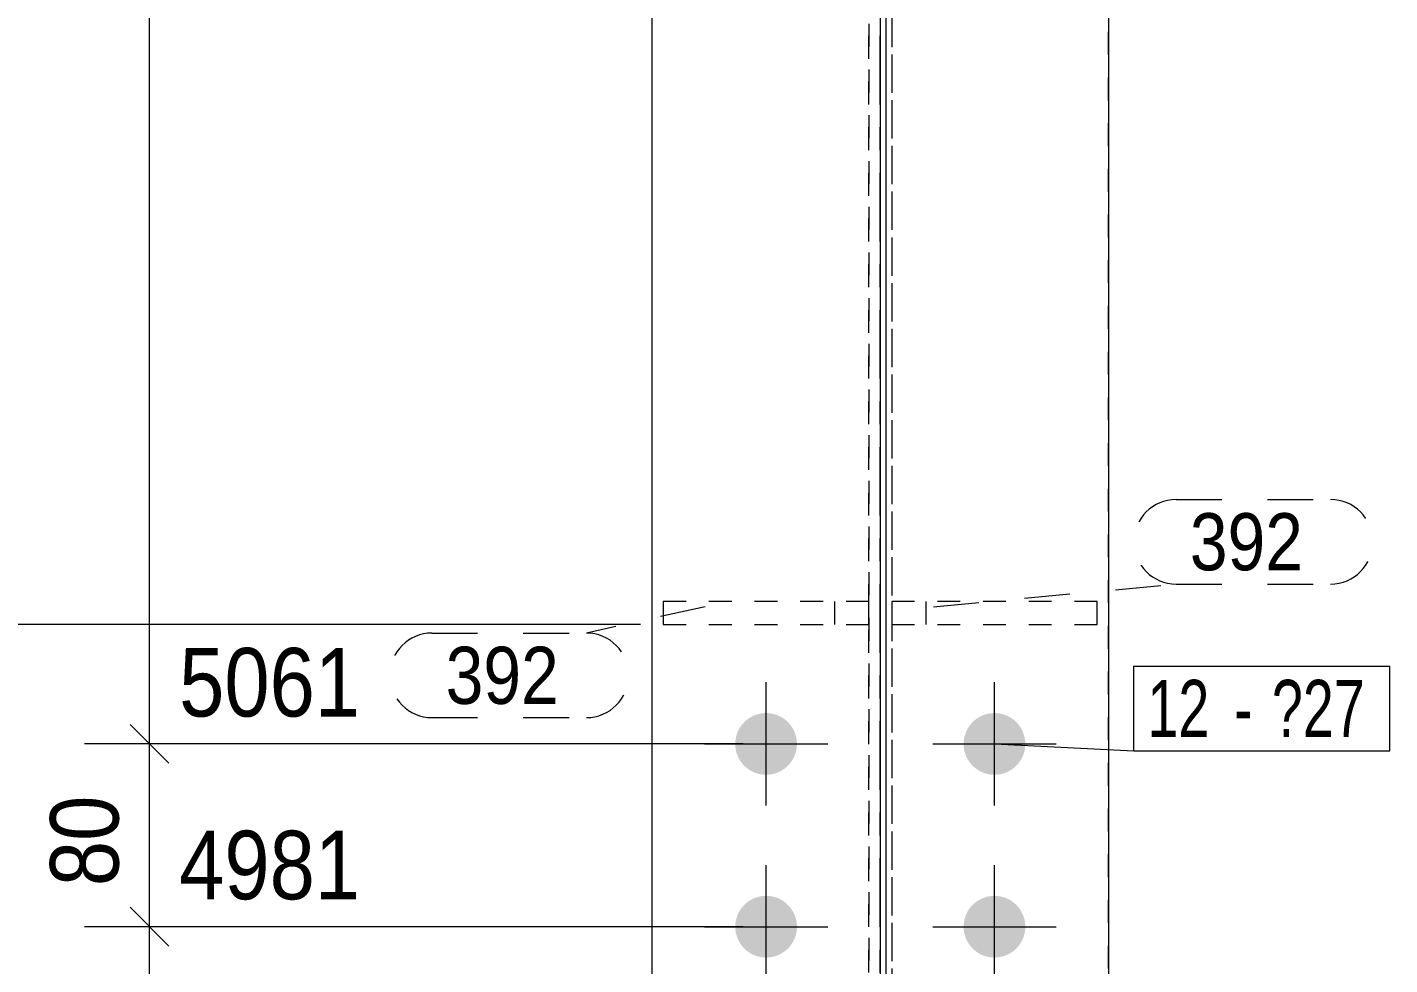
# Model space of a CAD drawing. Header units: millimetres. Extents: x 2 to 579, y 1 to 825.
# Drawn here: x 41 to 100.6, y 268.6 to 309.7 of the extents above; entities that cross this region are included whole.
import ezdxf

# ---------------------------------------------------------------- set-up
doc = ezdxf.new("R2010")
doc.units = ezdxf.units.MM
for name, pattern in [('XKITLINE00', [0]), ('XKITLINE01', [4, 1, -1, 1, -1]), ('XKITLINE02', [4, 2, -2]), ('XKITLINE03', [6, 3, -1, 1, -1])]:
    doc.linetypes.add(name, pattern=pattern)
for name, color, linetype, lineweight in [('Bolt', 3, 'Continuous', 0), ('BoltMark', 7, 'Continuous', 0), ('Dimensions', 7, 'Continuous', 0), ('Part', 2, 'Continuous', 0), ('PartMark', 7, 'Continuous', 0)]:
    doc.layers.add(name, color=color, linetype=linetype, lineweight=lineweight)
doc.styles.add('ARIAL', font='ARIAL.TTF')
doc.styles.add('ARIAL_NARROW', font='ARIALN.TTF')

# ---------------------------------------------------------------- blocks, each defined once
blk = doc.blocks.new('*A49')
at = {"layer": 'Bolt'}
for points in [[(71.955, 278.315), (71.956, 278.349), (71.958, 278.382), (71.961, 278.415), (71.965, 278.448), (71.969, 278.48), (71.974, 278.513), (71.98, 278.546), (71.987, 278.578), (71.995, 278.61), (72.003, 278.642), (72.013, 278.674), (72.023, 278.706), (72.033, 278.737), (72.045, 278.768), (72.057, 278.799), (72.07, 278.829), (72.084, 278.859), (72.099, 278.889), (72.114, 278.919), (72.13, 278.948), (72.146, 278.976), (72.164, 279.005), (72.182, 279.032), (72.201, 279.06), (72.22, 279.086), (72.24, 279.113), (72.261, 279.139), (72.282, 279.164), (72.304, 279.189), (72.327, 279.213), (72.35, 279.237), (72.374, 279.26), (72.398, 279.283), (72.423, 279.305), (72.448, 279.326), (72.474, 279.347), (72.5, 279.367), (72.527, 279.386), (72.554, 279.405), (72.582, 279.423), (72.61, 279.44), (72.639, 279.457), (72.668, 279.473), (72.697, 279.488), (72.727, 279.503), (72.757, 279.516), (72.788, 279.53), (72.819, 279.542), (72.85, 279.553), (72.881, 279.564), (72.913, 279.574), (72.944, 279.583), (72.976, 279.592), (73.009, 279.599), (73.041, 279.606), (73.074, 279.612), (73.106, 279.618), (73.139, 279.622), (73.172, 279.626), (73.205, 279.629), (73.238, 279.631), (73.271, 279.632), (73.304, 279.632), (73.338, 279.632), (73.371, 279.631), (73.404, 279.629), (73.437, 279.626), (73.47, 279.622), (73.502, 279.618), (73.535, 279.612), (73.568, 279.606), (73.6, 279.599), (73.632, 279.592), (73.664, 279.583), (73.696, 279.574), (73.728, 279.564), (73.759, 279.553), (73.79, 279.542), (73.821, 279.53), (73.851, 279.516), (73.882, 279.503), (73.911, 279.488), (73.941, 279.473), (73.97, 279.457), (73.998, 279.44), (74.027, 279.423), (74.054, 279.405), (74.082, 279.386), (74.109, 279.367), (74.135, 279.347), (74.161, 279.326), (74.186, 279.305), (74.211, 279.283), (74.235, 279.26), (74.259, 279.237), (74.282, 279.213), (74.305, 279.189), (74.327, 279.164), (74.348, 279.139), (74.369, 279.113), (74.389, 279.086), (74.408, 279.06), (74.427, 279.032), (74.445, 279.005), (74.462, 278.976), (74.479, 278.948), (74.495, 278.919), (74.51, 278.889), (74.525, 278.859), (74.539, 278.829), (74.552, 278.799), (74.564, 278.768), (74.575, 278.737), (74.586, 278.706), (74.596, 278.674), (74.605, 278.642), (74.614, 278.61), (74.622, 278.578), (74.628, 278.546), (74.635, 278.513), (74.64, 278.48), (74.644, 278.448), (74.648, 278.415), (74.651, 278.382), (74.653, 278.349), (74.654, 278.315), (74.654, 278.282), (74.654, 278.249), (74.653, 278.216), (74.651, 278.183), (74.648, 278.15), (74.644, 278.117), (74.64, 278.084), (74.635, 278.051), (74.628, 278.019), (74.622, 277.987), (74.614, 277.954), (74.605, 277.922), (74.596, 277.89), (74.586, 277.859), (74.575, 277.827), (74.564, 277.796), (74.552, 277.766), (74.539, 277.735), (74.525, 277.705), (74.51, 277.675), (74.495, 277.646), (74.479, 277.617), (74.462, 277.588), (74.445, 277.56), (74.427, 277.532), (74.408, 277.505), (74.389, 277.478), (74.369, 277.452), (74.348, 277.426), (74.327, 277.401), (74.305, 277.376), (74.282, 277.351), (74.259, 277.328), (74.235, 277.305), (74.211, 277.282), (74.186, 277.26), (74.161, 277.239), (74.135, 277.218), (74.109, 277.198), (74.082, 277.179), (74.054, 277.16), (74.027, 277.142), (73.998, 277.124), (73.97, 277.108), (73.941, 277.092), (73.911, 277.076), (73.882, 277.062), (73.851, 277.048), (73.821, 277.035), (73.79, 277.023), (73.759, 277.011), (73.728, 277), (73.696, 276.99), (73.664, 276.981), (73.632, 276.973), (73.6, 276.965), (73.568, 276.958), (73.535, 276.952), (73.502, 276.947), (73.47, 276.942), (73.437, 276.939), (73.404, 276.936), (73.371, 276.934), (73.338, 276.933), (73.304, 276.932), (73.271, 276.933), (73.238, 276.934), (73.205, 276.936), (73.172, 276.939), (73.139, 276.942), (73.106, 276.947), (73.074, 276.952), (73.041, 276.958), (73.009, 276.965), (72.976, 276.973), (72.944, 276.981), (72.913, 276.99), (72.881, 277), (72.85, 277.011), (72.819, 277.023), (72.788, 277.035), (72.757, 277.048), (72.727, 277.062), (72.697, 277.076), (72.668, 277.092), (72.639, 277.108), (72.61, 277.124), (72.582, 277.142), (72.554, 277.16), (72.527, 277.179), (72.5, 277.198), (72.474, 277.218), (72.448, 277.239), (72.423, 277.26), (72.398, 277.282), (72.374, 277.305), (72.35, 277.328), (72.327, 277.351), (72.304, 277.376), (72.282, 277.401), (72.261, 277.426), (72.24, 277.452), (72.22, 277.478), (72.201, 277.505), (72.182, 277.532), (72.164, 277.56), (72.146, 277.588), (72.13, 277.617), (72.114, 277.646), (72.099, 277.675), (72.084, 277.705), (72.07, 277.735), (72.057, 277.766), (72.045, 277.796), (72.033, 277.827), (72.023, 277.859), (72.013, 277.89), (72.003, 277.922), (71.995, 277.954), (71.987, 277.987), (71.98, 278.019), (71.974, 278.051), (71.969, 278.084), (71.965, 278.117), (71.961, 278.15), (71.958, 278.183), (71.956, 278.216), (71.955, 278.249), (71.954, 278.282)], [(81.955, 278.315), (81.956, 278.349), (81.958, 278.382), (81.961, 278.415), (81.965, 278.448), (81.969, 278.48), (81.974, 278.513), (81.98, 278.546), (81.987, 278.578), (81.995, 278.61), (82.003, 278.642), (82.013, 278.674), (82.023, 278.706), (82.033, 278.737), (82.045, 278.768), (82.057, 278.799), (82.07, 278.829), (82.084, 278.859), (82.099, 278.889), (82.114, 278.919), (82.13, 278.948), (82.146, 278.976), (82.164, 279.005), (82.182, 279.032), (82.201, 279.06), (82.22, 279.086), (82.24, 279.113), (82.261, 279.139), (82.282, 279.164), (82.304, 279.189), (82.327, 279.213), (82.35, 279.237), (82.374, 279.26), (82.398, 279.283), (82.423, 279.305), (82.448, 279.326), (82.474, 279.347), (82.5, 279.367), (82.527, 279.386), (82.554, 279.405), (82.582, 279.423), (82.61, 279.44), (82.639, 279.457), (82.668, 279.473), (82.697, 279.488), (82.727, 279.503), (82.757, 279.516), (82.788, 279.53), (82.819, 279.542), (82.85, 279.553), (82.881, 279.564), (82.913, 279.574), (82.944, 279.583), (82.976, 279.592), (83.009, 279.599), (83.041, 279.606), (83.074, 279.612), (83.106, 279.618), (83.139, 279.622), (83.172, 279.626), (83.205, 279.629), (83.238, 279.631), (83.271, 279.632), (83.304, 279.632), (83.338, 279.632), (83.371, 279.631), (83.404, 279.629), (83.437, 279.626), (83.47, 279.622), (83.502, 279.618), (83.535, 279.612), (83.568, 279.606), (83.6, 279.599), (83.632, 279.592), (83.664, 279.583), (83.696, 279.574), (83.728, 279.564), (83.759, 279.553), (83.79, 279.542), (83.821, 279.53), (83.851, 279.516), (83.882, 279.503), (83.911, 279.488), (83.941, 279.473), (83.97, 279.457), (83.998, 279.44), (84.027, 279.423), (84.054, 279.405), (84.082, 279.386), (84.109, 279.367), (84.135, 279.347), (84.161, 279.326), (84.186, 279.305), (84.211, 279.283), (84.235, 279.26), (84.259, 279.237), (84.282, 279.213), (84.305, 279.189), (84.327, 279.164), (84.348, 279.139), (84.369, 279.113), (84.389, 279.086), (84.408, 279.06), (84.427, 279.032), (84.445, 279.005), (84.462, 278.976), (84.479, 278.948), (84.495, 278.919), (84.51, 278.889), (84.525, 278.859), (84.539, 278.829), (84.552, 278.799), (84.564, 278.768), (84.575, 278.737), (84.586, 278.706), (84.596, 278.674), (84.605, 278.642), (84.614, 278.61), (84.622, 278.578), (84.628, 278.546), (84.635, 278.513), (84.64, 278.48), (84.644, 278.448), (84.648, 278.415), (84.651, 278.382), (84.653, 278.349), (84.654, 278.315), (84.654, 278.282), (84.654, 278.249), (84.653, 278.216), (84.651, 278.183), (84.648, 278.15), (84.644, 278.117), (84.64, 278.084), (84.635, 278.051), (84.628, 278.019), (84.622, 277.987), (84.614, 277.954), (84.605, 277.922), (84.596, 277.89), (84.586, 277.859), (84.575, 277.827), (84.564, 277.796), (84.552, 277.766), (84.539, 277.735), (84.525, 277.705), (84.51, 277.675), (84.495, 277.646), (84.479, 277.617), (84.462, 277.588), (84.445, 277.56), (84.427, 277.532), (84.408, 277.505), (84.389, 277.478), (84.369, 277.452), (84.348, 277.426), (84.327, 277.401), (84.305, 277.376), (84.282, 277.351), (84.259, 277.328), (84.235, 277.305), (84.211, 277.282), (84.186, 277.26), (84.161, 277.239), (84.135, 277.218), (84.109, 277.198), (84.082, 277.179), (84.054, 277.16), (84.027, 277.142), (83.998, 277.124), (83.97, 277.108), (83.941, 277.092), (83.911, 277.076), (83.882, 277.062), (83.851, 277.048), (83.821, 277.035), (83.79, 277.023), (83.759, 277.011), (83.728, 277), (83.696, 276.99), (83.664, 276.981), (83.632, 276.973), (83.6, 276.965), (83.568, 276.958), (83.535, 276.952), (83.502, 276.947), (83.47, 276.942), (83.437, 276.939), (83.404, 276.936), (83.371, 276.934), (83.338, 276.933), (83.304, 276.932), (83.271, 276.933), (83.238, 276.934), (83.205, 276.936), (83.172, 276.939), (83.139, 276.942), (83.106, 276.947), (83.074, 276.952), (83.041, 276.958), (83.009, 276.965), (82.976, 276.973), (82.944, 276.981), (82.913, 276.99), (82.881, 277), (82.85, 277.011), (82.819, 277.023), (82.788, 277.035), (82.757, 277.048), (82.727, 277.062), (82.697, 277.076), (82.668, 277.092), (82.639, 277.108), (82.61, 277.124), (82.582, 277.142), (82.554, 277.16), (82.527, 277.179), (82.5, 277.198), (82.474, 277.218), (82.448, 277.239), (82.423, 277.26), (82.398, 277.282), (82.374, 277.305), (82.35, 277.328), (82.327, 277.351), (82.304, 277.376), (82.282, 277.401), (82.261, 277.426), (82.24, 277.452), (82.22, 277.478), (82.201, 277.505), (82.182, 277.532), (82.164, 277.56), (82.146, 277.588), (82.13, 277.617), (82.114, 277.646), (82.099, 277.675), (82.084, 277.705), (82.07, 277.735), (82.057, 277.766), (82.045, 277.796), (82.033, 277.827), (82.023, 277.859), (82.013, 277.89), (82.003, 277.922), (81.995, 277.954), (81.987, 277.987), (81.98, 278.019), (81.974, 278.051), (81.969, 278.084), (81.965, 278.117), (81.961, 278.15), (81.958, 278.183), (81.956, 278.216), (81.955, 278.249), (81.954, 278.282)], [(71.955, 270.315), (71.956, 270.349), (71.958, 270.382), (71.961, 270.415), (71.965, 270.448), (71.969, 270.48), (71.974, 270.513), (71.98, 270.546), (71.987, 270.578), (71.995, 270.61), (72.003, 270.642), (72.013, 270.674), (72.023, 270.706), (72.033, 270.737), (72.045, 270.768), (72.057, 270.799), (72.07, 270.829), (72.084, 270.859), (72.099, 270.889), (72.114, 270.919), (72.13, 270.948), (72.146, 270.976), (72.164, 271.005), (72.182, 271.032), (72.201, 271.06), (72.22, 271.086), (72.24, 271.113), (72.261, 271.139), (72.282, 271.164), (72.304, 271.189), (72.327, 271.213), (72.35, 271.237), (72.374, 271.26), (72.398, 271.283), (72.423, 271.305), (72.448, 271.326), (72.474, 271.347), (72.5, 271.367), (72.527, 271.386), (72.554, 271.405), (72.582, 271.423), (72.61, 271.44), (72.639, 271.457), (72.668, 271.473), (72.697, 271.488), (72.727, 271.503), (72.757, 271.516), (72.788, 271.53), (72.819, 271.542), (72.85, 271.553), (72.881, 271.564), (72.913, 271.574), (72.944, 271.583), (72.976, 271.592), (73.009, 271.599), (73.041, 271.606), (73.074, 271.612), (73.106, 271.618), (73.139, 271.622), (73.172, 271.626), (73.205, 271.629), (73.238, 271.631), (73.271, 271.632), (73.304, 271.632), (73.338, 271.632), (73.371, 271.631), (73.404, 271.629), (73.437, 271.626), (73.47, 271.622), (73.502, 271.618), (73.535, 271.612), (73.568, 271.606), (73.6, 271.599), (73.632, 271.592), (73.664, 271.583), (73.696, 271.574), (73.728, 271.564), (73.759, 271.553), (73.79, 271.542), (73.821, 271.53), (73.851, 271.516), (73.882, 271.503), (73.911, 271.488), (73.941, 271.473), (73.97, 271.457), (73.998, 271.44), (74.027, 271.423), (74.054, 271.405), (74.082, 271.386), (74.109, 271.367), (74.135, 271.347), (74.161, 271.326), (74.186, 271.305), (74.211, 271.283), (74.235, 271.26), (74.259, 271.237), (74.282, 271.213), (74.305, 271.189), (74.327, 271.164), (74.348, 271.139), (74.369, 271.113), (74.389, 271.086), (74.408, 271.06), (74.427, 271.032), (74.445, 271.005), (74.462, 270.976), (74.479, 270.948), (74.495, 270.919), (74.51, 270.889), (74.525, 270.859), (74.539, 270.829), (74.552, 270.799), (74.564, 270.768), (74.575, 270.737), (74.586, 270.706), (74.596, 270.674), (74.605, 270.642), (74.614, 270.61), (74.622, 270.578), (74.628, 270.546), (74.635, 270.513), (74.64, 270.48), (74.644, 270.448), (74.648, 270.415), (74.651, 270.382), (74.653, 270.349), (74.654, 270.315), (74.654, 270.282), (74.654, 270.249), (74.653, 270.216), (74.651, 270.183), (74.648, 270.15), (74.644, 270.117), (74.64, 270.084), (74.635, 270.051), (74.628, 270.019), (74.622, 269.987), (74.614, 269.954), (74.605, 269.922), (74.596, 269.89), (74.586, 269.859), (74.575, 269.827), (74.564, 269.796), (74.552, 269.766), (74.539, 269.735), (74.525, 269.705), (74.51, 269.675), (74.495, 269.646), (74.479, 269.617), (74.462, 269.588), (74.445, 269.56), (74.427, 269.532), (74.408, 269.505), (74.389, 269.478), (74.369, 269.452), (74.348, 269.426), (74.327, 269.401), (74.305, 269.376), (74.282, 269.351), (74.259, 269.328), (74.235, 269.305), (74.211, 269.282), (74.186, 269.26), (74.161, 269.239), (74.135, 269.218), (74.109, 269.198), (74.082, 269.179), (74.054, 269.16), (74.027, 269.142), (73.998, 269.124), (73.97, 269.108), (73.941, 269.092), (73.911, 269.076), (73.882, 269.062), (73.851, 269.048), (73.821, 269.035), (73.79, 269.023), (73.759, 269.011), (73.728, 269), (73.696, 268.99), (73.664, 268.981), (73.632, 268.973), (73.6, 268.965), (73.568, 268.958), (73.535, 268.952), (73.502, 268.947), (73.47, 268.942), (73.437, 268.939), (73.404, 268.936), (73.371, 268.934), (73.338, 268.933), (73.304, 268.932), (73.271, 268.933), (73.238, 268.934), (73.205, 268.936), (73.172, 268.939), (73.139, 268.942), (73.106, 268.947), (73.074, 268.952), (73.041, 268.958), (73.009, 268.965), (72.976, 268.973), (72.944, 268.981), (72.913, 268.99), (72.881, 269), (72.85, 269.011), (72.819, 269.023), (72.788, 269.035), (72.757, 269.048), (72.727, 269.062), (72.697, 269.076), (72.668, 269.092), (72.639, 269.108), (72.61, 269.124), (72.582, 269.142), (72.554, 269.16), (72.527, 269.179), (72.5, 269.198), (72.474, 269.218), (72.448, 269.239), (72.423, 269.26), (72.398, 269.282), (72.374, 269.305), (72.35, 269.328), (72.327, 269.351), (72.304, 269.376), (72.282, 269.401), (72.261, 269.426), (72.24, 269.452), (72.22, 269.478), (72.201, 269.505), (72.182, 269.532), (72.164, 269.56), (72.146, 269.588), (72.13, 269.617), (72.114, 269.646), (72.099, 269.675), (72.084, 269.705), (72.07, 269.735), (72.057, 269.766), (72.045, 269.796), (72.033, 269.827), (72.023, 269.859), (72.013, 269.89), (72.003, 269.922), (71.995, 269.954), (71.987, 269.987), (71.98, 270.019), (71.974, 270.051), (71.969, 270.084), (71.965, 270.117), (71.961, 270.15), (71.958, 270.183), (71.956, 270.216), (71.955, 270.249), (71.954, 270.282)], [(81.955, 270.315), (81.956, 270.349), (81.958, 270.382), (81.961, 270.415), (81.965, 270.448), (81.969, 270.48), (81.974, 270.513), (81.98, 270.546), (81.987, 270.578), (81.995, 270.61), (82.003, 270.642), (82.013, 270.674), (82.023, 270.706), (82.033, 270.737), (82.045, 270.768), (82.057, 270.799), (82.07, 270.829), (82.084, 270.859), (82.099, 270.889), (82.114, 270.919), (82.13, 270.948), (82.146, 270.976), (82.164, 271.005), (82.182, 271.032), (82.201, 271.06), (82.22, 271.086), (82.24, 271.113), (82.261, 271.139), (82.282, 271.164), (82.304, 271.189), (82.327, 271.213), (82.35, 271.237), (82.374, 271.26), (82.398, 271.283), (82.423, 271.305), (82.448, 271.326), (82.474, 271.347), (82.5, 271.367), (82.527, 271.386), (82.554, 271.405), (82.582, 271.423), (82.61, 271.44), (82.639, 271.457), (82.668, 271.473), (82.697, 271.488), (82.727, 271.503), (82.757, 271.516), (82.788, 271.53), (82.819, 271.542), (82.85, 271.553), (82.881, 271.564), (82.913, 271.574), (82.944, 271.583), (82.976, 271.592), (83.009, 271.599), (83.041, 271.606), (83.074, 271.612), (83.106, 271.618), (83.139, 271.622), (83.172, 271.626), (83.205, 271.629), (83.238, 271.631), (83.271, 271.632), (83.304, 271.632), (83.338, 271.632), (83.371, 271.631), (83.404, 271.629), (83.437, 271.626), (83.47, 271.622), (83.502, 271.618), (83.535, 271.612), (83.568, 271.606), (83.6, 271.599), (83.632, 271.592), (83.664, 271.583), (83.696, 271.574), (83.728, 271.564), (83.759, 271.553), (83.79, 271.542), (83.821, 271.53), (83.851, 271.516), (83.882, 271.503), (83.911, 271.488), (83.941, 271.473), (83.97, 271.457), (83.998, 271.44), (84.027, 271.423), (84.054, 271.405), (84.082, 271.386), (84.109, 271.367), (84.135, 271.347), (84.161, 271.326), (84.186, 271.305), (84.211, 271.283), (84.235, 271.26), (84.259, 271.237), (84.282, 271.213), (84.305, 271.189), (84.327, 271.164), (84.348, 271.139), (84.369, 271.113), (84.389, 271.086), (84.408, 271.06), (84.427, 271.032), (84.445, 271.005), (84.462, 270.976), (84.479, 270.948), (84.495, 270.919), (84.51, 270.889), (84.525, 270.859), (84.539, 270.829), (84.552, 270.799), (84.564, 270.768), (84.575, 270.737), (84.586, 270.706), (84.596, 270.674), (84.605, 270.642), (84.614, 270.61), (84.622, 270.578), (84.628, 270.546), (84.635, 270.513), (84.64, 270.48), (84.644, 270.448), (84.648, 270.415), (84.651, 270.382), (84.653, 270.349), (84.654, 270.315), (84.654, 270.282), (84.654, 270.249), (84.653, 270.216), (84.651, 270.183), (84.648, 270.15), (84.644, 270.117), (84.64, 270.084), (84.635, 270.051), (84.628, 270.019), (84.622, 269.987), (84.614, 269.954), (84.605, 269.922), (84.596, 269.89), (84.586, 269.859), (84.575, 269.827), (84.564, 269.796), (84.552, 269.766), (84.539, 269.735), (84.525, 269.705), (84.51, 269.675), (84.495, 269.646), (84.479, 269.617), (84.462, 269.588), (84.445, 269.56), (84.427, 269.532), (84.408, 269.505), (84.389, 269.478), (84.369, 269.452), (84.348, 269.426), (84.327, 269.401), (84.305, 269.376), (84.282, 269.351), (84.259, 269.328), (84.235, 269.305), (84.211, 269.282), (84.186, 269.26), (84.161, 269.239), (84.135, 269.218), (84.109, 269.198), (84.082, 269.179), (84.054, 269.16), (84.027, 269.142), (83.998, 269.124), (83.97, 269.108), (83.941, 269.092), (83.911, 269.076), (83.882, 269.062), (83.851, 269.048), (83.821, 269.035), (83.79, 269.023), (83.759, 269.011), (83.728, 269), (83.696, 268.99), (83.664, 268.981), (83.632, 268.973), (83.6, 268.965), (83.568, 268.958), (83.535, 268.952), (83.502, 268.947), (83.47, 268.942), (83.437, 268.939), (83.404, 268.936), (83.371, 268.934), (83.338, 268.933), (83.304, 268.932), (83.271, 268.933), (83.238, 268.934), (83.205, 268.936), (83.172, 268.939), (83.139, 268.942), (83.106, 268.947), (83.074, 268.952), (83.041, 268.958), (83.009, 268.965), (82.976, 268.973), (82.944, 268.981), (82.913, 268.99), (82.881, 269), (82.85, 269.011), (82.819, 269.023), (82.788, 269.035), (82.757, 269.048), (82.727, 269.062), (82.697, 269.076), (82.668, 269.092), (82.639, 269.108), (82.61, 269.124), (82.582, 269.142), (82.554, 269.16), (82.527, 269.179), (82.5, 269.198), (82.474, 269.218), (82.448, 269.239), (82.423, 269.26), (82.398, 269.282), (82.374, 269.305), (82.35, 269.328), (82.327, 269.351), (82.304, 269.376), (82.282, 269.401), (82.261, 269.426), (82.24, 269.452), (82.22, 269.478), (82.201, 269.505), (82.182, 269.532), (82.164, 269.56), (82.146, 269.588), (82.13, 269.617), (82.114, 269.646), (82.099, 269.675), (82.084, 269.705), (82.07, 269.735), (82.057, 269.766), (82.045, 269.796), (82.033, 269.827), (82.023, 269.859), (82.013, 269.89), (82.003, 269.922), (81.995, 269.954), (81.987, 269.987), (81.98, 270.019), (81.974, 270.051), (81.969, 270.084), (81.965, 270.117), (81.961, 270.15), (81.958, 270.183), (81.956, 270.216), (81.955, 270.249), (81.954, 270.282)]]:
    blk.add_hatch(color=3, dxfattribs=at).paths.add_polyline_path(points, flags=17)
at = {"layer": 'Bolt', "color": 3, "linetype": 'XKITLINE00', "lineweight": 0}
for p, q in [((73.304, 275.582), (73.304, 280.982)), ((83.304, 275.582), (83.304, 280.982)), ((70.604, 278.282), (76.004, 278.282)), ((80.604, 278.282), (86.004, 278.282)), ((73.304, 267.582), (73.304, 272.982)), ((83.304, 267.582), (83.304, 272.982)), ((70.604, 270.282), (76.004, 270.282)), ((80.604, 270.282), (86.004, 270.282))]:
    blk.add_line(p, q, dxfattribs=at)
blk = doc.blocks.new('*A62')
at = {"layer": 'Part', "color": 2, "linetype": 'XKITLINE00', "lineweight": 0}
for p, q in [((68.304, 667.574), (68.304, 150.275)), ((88.304, 667.574), (88.304, 150.275))]:
    blk.add_line(p, q, dxfattribs=at)
at = {"layer": 'Part', "color": 7, "linetype": 'XKITLINE01', "lineweight": 0}
for p, q in [((77.804, 150.275), (77.804, 666.456)), ((78.804, 666.456), (78.804, 150.275))]:
    blk.add_line(p, q, dxfattribs=at)
at = {"layer": 'Part', "color": 7, "linetype": 'XKITLINE03', "lineweight": 0}
blk.add_line((78.304, 150.275), (78.304, 660.1), dxfattribs=at)
blk = doc.blocks.new('*A75')
at = {"layer": 'Part', "color": 7, "linetype": 'XKITLINE01', "lineweight": 0}
for p, q in [((77.804, 631.797), (77.804, 232.626)), ((78.804, 631.778), (78.804, 232.626)), ((68.304, 603.982), (68.304, 232.451)), ((88.304, 232.451), (88.304, 603.982))]:
    blk.add_line(p, q, dxfattribs=at)
blk = doc.blocks.new('*A78')
at = {"layer": 'Part', "color": 7, "linetype": 'XKITLINE01', "lineweight": 0}
for p, q in [((77.804, 284.514), (68.804, 284.514)), ((68.804, 284.514), (68.804, 283.514)), ((76.304, 284.514), (76.304, 283.514)), ((77.804, 283.514), (77.804, 284.514)), ((68.804, 283.514), (77.804, 283.514))]:
    blk.add_line(p, q, dxfattribs=at)
blk = doc.blocks.new('*A79')
at = {"layer": 'Part', "color": 7, "linetype": 'XKITLINE01', "lineweight": 0}
for p, q in [((87.804, 284.514), (78.804, 284.514)), ((78.804, 284.514), (78.804, 283.514)), ((80.304, 284.514), (80.304, 283.514)), ((87.804, 283.514), (87.804, 284.514)), ((78.804, 283.514), (87.804, 283.514))]:
    blk.add_line(p, q, dxfattribs=at)
blk = doc.blocks.new('*A204')
at = {"layer": 'Dimensions', "color": 7, "linetype": 'XKITLINE00', "lineweight": 0}
blk.add_line((67.804, 283.514), (23.454, 283.514), dxfattribs=at)
blk = doc.blocks.new('*A206')
at = {"layer": 'Dimensions', "color": 7, "linetype": 'XKITLINE00', "lineweight": 0}
for p, q in [((46.304, 278.282), (46.304, 667.574)), ((45.456, 279.131), (47.153, 277.434)), ((72.304, 278.282), (43.454, 278.282))]:
    blk.add_line(p, q, dxfattribs=at)
at = {"layer": 'Dimensions', "color": 3}
blk.add_point((46.304, 278.282), dxfattribs=at)
blk = doc.blocks.new('*A207')
at = {"layer": 'Dimensions', "color": 7, "linetype": 'XKITLINE00', "lineweight": 0}
for p, q in [((78.304, 549.151), (78.304, 175.775)), ((78.554, 549.151), (78.554, 175.775))]:
    blk.add_line(p, q, dxfattribs=at)
blk = doc.blocks.new('*A208')
at = {"layer": 'Dimensions', "color": 7, "linetype": 'XKITLINE00', "lineweight": 0}
for p, q in [((78.304, 419.151), (78.304, 187.775)), ((78.554, 419.151), (78.554, 187.775))]:
    blk.add_line(p, q, dxfattribs=at)
blk = doc.blocks.new('*A220')
at = {"layer": 'Dimensions', "color": 7, "linetype": 'XKITLINE00', "lineweight": 0}
blk.add_line((67.804, 283.514), (23.454, 283.514), dxfattribs=at)
blk = doc.blocks.new('*A225')
at = {"layer": 'Dimensions', "color": 7, "linetype": 'XKITLINE00', "lineweight": 0}
for p, q in [((45.456, 271.131), (47.153, 269.434)), ((72.304, 270.282), (43.454, 270.282)), ((46.304, 262.282), (46.304, 270.282)), ((45.456, 263.131), (47.153, 261.434)), ((72.304, 262.282), (43.454, 262.282))]:
    blk.add_line(p, q, dxfattribs=at)
at = {"layer": 'Dimensions', "color": 3}
for p in [(46.304, 270.282), (46.304, 262.282)]:
    blk.add_point(p, dxfattribs=at)
at = {"layer": 'Dimensions', "color": 3, "style": 'ARIAL', "width": 0.85}
blk.add_text('4981', height=3, dxfattribs=at).set_placement((47.604, 271.482))
blk.add_text('80', height=3, rotation=90.00021, dxfattribs=at).set_placement((44.954, 264.057))
blk = doc.blocks.new('*A226')
at = {"layer": 'Dimensions', "color": 7, "linetype": 'XKITLINE00', "lineweight": 0}
for p, q in [((45.456, 279.131), (47.153, 277.434)), ((72.304, 278.282), (43.454, 278.282)), ((46.304, 270.282), (46.304, 278.282)), ((45.456, 271.131), (47.153, 269.434)), ((72.304, 270.282), (43.454, 270.282))]:
    blk.add_line(p, q, dxfattribs=at)
at = {"layer": 'Dimensions', "color": 3}
for p in [(46.304, 278.282), (46.304, 270.282)]:
    blk.add_point(p, dxfattribs=at)
at = {"layer": 'Dimensions', "color": 3, "style": 'ARIAL', "width": 0.85}
blk.add_text('5061', height=3, dxfattribs=at).set_placement((47.604, 279.482))
blk.add_text('80', height=3, rotation=90.00021, dxfattribs=at).set_placement((44.954, 272.057))
blk = doc.blocks.new('*A231')
at = {"layer": 'Dimensions', "color": 7, "linetype": 'XKITLINE00', "lineweight": 0}
for p, q in [((78.304, 309.151), (78.304, 155.775)), ((78.554, 309.151), (78.554, 155.775))]:
    blk.add_line(p, q, dxfattribs=at)
blk = doc.blocks.new('*A233')
at = {"layer": 'BoltMark', "color": 7, "linetype": 'XKITLINE00', "lineweight": 0}
for p, q in [((89.404, 281.685), (100.613, 281.685)), ((89.404, 277.985), (89.404, 281.685)), ((100.613, 277.985), (100.613, 281.685)), ((83.304, 278.282), (89.404, 277.985)), ((89.404, 277.985), (100.613, 277.985))]:
    blk.add_line(p, q, dxfattribs=at)
at = {"layer": 'BoltMark', "color": 3, "style": 'ARIAL_NARROW', "width": 0.85}
for s, p in [('12', (90.004, 278.585)), ('?27', (95.453, 278.585)), ('-', (93.794, 278.585))]:
    blk.add_text(s, height=2.5, dxfattribs=at).set_placement(p)
blk = doc.blocks.new('*A236')
at = {"layer": 'PartMark', "color": 7, "linetype": 'XKITLINE02', "lineweight": 0}
for p, q in [((91.26, 288.982), (98.023, 288.982)), ((80.634, 284.285), (91.26, 285.282)), ((91.26, 285.282), (98.023, 285.282))]:
    blk.add_line(p, q, dxfattribs=at)
for centre, start, end in [((91.26, 287.132), 90, 270), ((98.023, 287.132), 270, 90)]:
    blk.add_arc(centre, 1.85, start, end, dxfattribs=at)
at = {"layer": 'PartMark', "color": 3, "style": 'ARIAL', "width": 0.85}
blk.add_text('392', height=2.5, dxfattribs=at).set_placement((91.86, 285.882))
blk = doc.blocks.new('*A237')
at = {"layer": 'PartMark', "color": 7, "linetype": 'XKITLINE02', "lineweight": 0}
for p, q in [((70.634, 284.285), (65.438, 283.135)), ((58.675, 283.135), (65.438, 283.135)), ((58.675, 279.435), (65.438, 279.435))]:
    blk.add_line(p, q, dxfattribs=at)
for centre, start, end in [((58.675, 281.285), 90, 270), ((65.438, 281.285), 270, 90)]:
    blk.add_arc(centre, 1.85, start, end, dxfattribs=at)
at = {"layer": 'PartMark', "color": 3, "style": 'ARIAL', "width": 0.85}
blk.add_text('392', height=2.5, dxfattribs=at).set_placement((59.275, 280.035))

msp = doc.modelspace()

# ---------------------------------------------------------------- block references
at = {"lineweight": 0}
for name in ['*A204', '*A206', '*A75', '*A207', '*A208', '*A231', '*A236', '*A220', '*A237', '*A78', '*A79', '*A226', '*A233', '*A49', '*A225']:
    msp.add_blockref(name, (0, 0), dxfattribs=at)
at = {"layer": 'Part', "lineweight": 0}
msp.add_blockref('*A62', (0, 0), dxfattribs=at)

doc.saveas('drawing.dxf')
